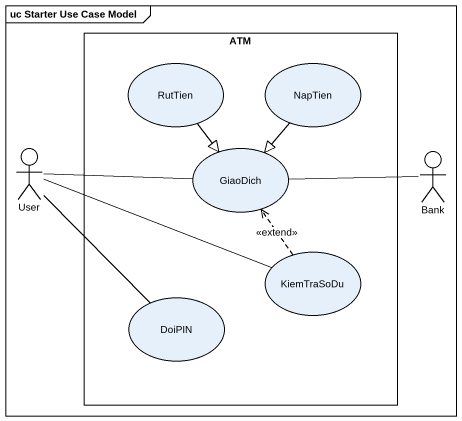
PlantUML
@startuml
mainframe uc Starter Use Case Model
rectangle ATM {
  usecase RutTien
  usecase NapTien
  usecase GiaoDich
  usecase KiemTraSoDu
  usecase DoiPIN
}
actor User
actor Bank
RutTien --|> GiaoDich
NapTien --|> GiaoDich
User -right- GiaoDich
User -right- KiemTraSoDu
User -- DoiPIN
Bank -left- GiaoDich
KiemTraSoDu .up.> GiaoDich : <<extend>>
@enduml
